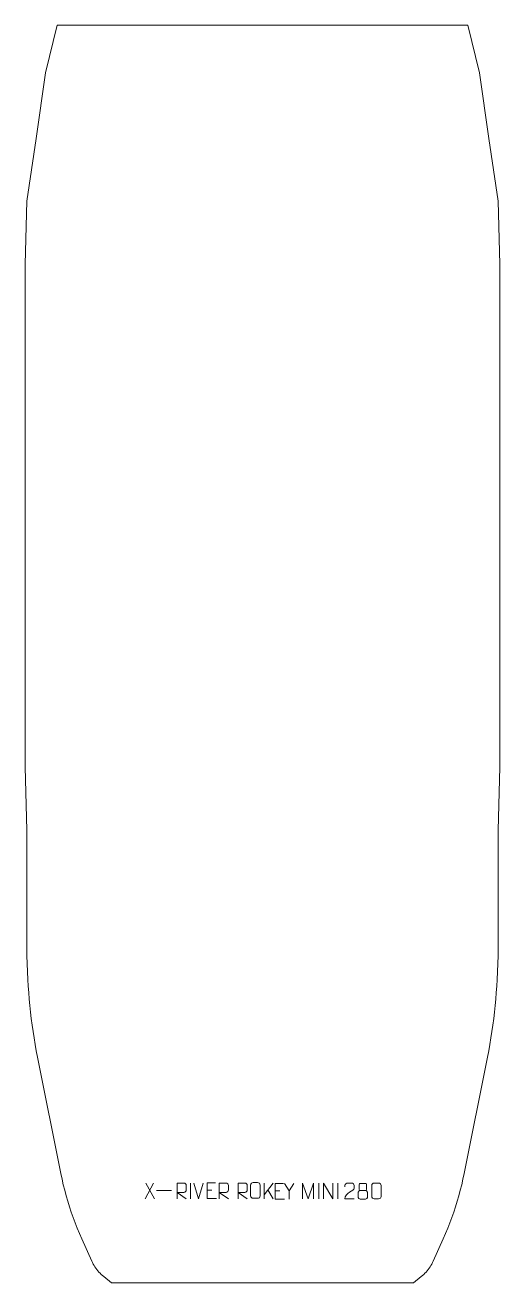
# Model space of a CAD drawing. Header units: millimetres. Extents: x -377 to 377, y -1210 to 790.
import ezdxf

# ---------------------------------------------------------------- set-up
doc = ezdxf.new("R2010")
doc.units = ezdxf.units.MM
doc.header["$MEASUREMENT"] = 0
doc.layers.add('layer 1', color=7, linetype='Continuous')

msp = doc.modelspace()

# ---------------------------------------------------------------- linework, layer by layer
at = {"layer": 'layer 1', "color": 242, "lineweight": 9}
msp.add_open_spline([(326.8317, 790.0007), (326.8317, 790.0007), (344.9992, 714.2448), (344.9992, 714.2448), (344.9992, 714.2448), (344.9992, 714.2448), (359.999, 609.9997), (359.999, 609.9997), (359.999, 609.9997), (359.999, 609.9997), (374.9993, 510.0004), (374.9993, 510.0004), (374.9993, 510.0004), (374.9993, 510.0004), (377.4996, 409.9995), (377.4996, 409.9995), (377.4996, 409.9995), (377.4996, 409.9995), (377.4996, -390.0002), (377.4996, -390.0002), (377.4996, -390.0002), (377.4996, -390.0002), (374.9993, -489.9995), (374.9993, -489.9995), (374.9993, -489.9995), (374.9993, -489.9995), (374.9993, -689.9998), (374.9993, -689.9998), (374.9993, -689.9998), (374.9993, -689.9998), (373.119, -727.6131), (373.119, -727.6131), (373.119, -727.6131), (373.119, -727.6131), (372.5364, -737.9891), (372.5364, -737.9891), (372.5364, -737.9891), (372.5364, -737.9891), (371.8264, -748.3561), (371.8264, -748.3561), (371.8264, -748.3561), (371.8264, -748.3561), (370.9881, -758.7148), (370.9881, -758.7148), (370.9881, -758.7148), (370.9881, -758.7148), (370.0241, -769.0617), (370.0241, -769.0617), (370.0241, -769.0617), (370.0241, -769.0617), (368.9328, -779.3958), (368.9328, -779.3958), (368.9328, -779.3958), (368.9328, -779.3958), (367.7137, -789.7151), (367.7137, -789.7151), (367.7137, -789.7151), (367.7137, -789.7151), (366.3684, -800.0201), (366.3684, -800.0201), (366.3684, -800.0201), (366.3684, -800.0201), (364.8974, -810.3061), (364.8974, -810.3061), (364.8974, -810.3061), (364.8974, -810.3061), (363.2985, -820.5749), (363.2985, -820.5749), (363.2985, -820.5749), (363.2985, -820.5749), (361.5748, -830.8219), (361.5748, -830.8219), (361.5748, -830.8219), (361.5748, -830.8219), (359.7254, -841.0483), (359.7254, -841.0483), (359.7254, -841.0483), (359.7254, -841.0483), (357.7494, -851.2506), (357.7494, -851.2506), (357.7494, -851.2506), (357.7494, -851.2506), (320.7524, -1036.2345), (320.7524, -1036.2345), (320.7524, -1036.2345), (320.7524, -1036.2345), (318.8836, -1045.1407), (318.8836, -1045.1407), (318.8836, -1045.1407), (318.8836, -1045.1407), (316.8485, -1054.0092), (316.8485, -1054.0092), (316.8485, -1054.0092), (316.8485, -1054.0092), (314.6481, -1062.8386), (314.6481, -1062.8386), (314.6481, -1062.8386), (314.6481, -1062.8386), (312.2797, -1071.6244), (312.2797, -1071.6244), (312.2797, -1071.6244), (312.2797, -1071.6244), (309.7485, -1080.3634), (309.7485, -1080.3634), (309.7485, -1080.3634), (309.7485, -1080.3634), (307.0538, -1089.0552), (307.0538, -1089.0552), (307.0538, -1089.0552), (307.0538, -1089.0552), (304.1956, -1097.6947), (304.1956, -1097.6947), (304.1956, -1097.6947), (304.1956, -1097.6947), (301.1759, -1106.2776), (301.1759, -1106.2776), (301.1759, -1106.2776), (301.1759, -1106.2776), (297.9943, -1114.8021), (297.9943, -1114.8021), (297.9943, -1114.8021), (297.9943, -1114.8021), (294.6546, -1123.2662), (294.6546, -1123.2662), (294.6546, -1123.2662), (294.6546, -1123.2662), (291.1553, -1131.6666), (291.1553, -1131.6666), (291.1553, -1131.6666), (291.1553, -1131.6666), (287.4996, -1140.0001), (287.4996, -1140.0001), (287.4996, -1140.0001), (287.4996, -1140.0001), (271.5686, -1175.4011), (271.5686, -1175.4011), (271.5686, -1175.4011), (271.5686, -1175.4011), (270.4481, -1177.7671), (270.4481, -1177.7671), (270.4481, -1177.7671), (270.4481, -1177.7671), (269.2351, -1180.0862), (269.2351, -1180.0862), (269.2351, -1180.0862), (269.2351, -1180.0862), (267.9305, -1182.356), (267.9305, -1182.356), (267.9305, -1182.356), (267.9305, -1182.356), (266.5371, -1184.574), (266.5371, -1184.574), (266.5371, -1184.574), (266.5371, -1184.574), (265.0587, -1186.7337), (265.0587, -1186.7337), (265.0587, -1186.7337), (265.0587, -1186.7337), (263.4961, -1188.8342), (263.4961, -1188.8342), (263.4961, -1188.8342), (263.4961, -1188.8342), (261.8525, -1190.871), (261.8525, -1190.871), (261.8525, -1190.871), (261.8525, -1190.871), (260.1275, -1192.8409), (260.1275, -1192.8409), (260.1275, -1192.8409), (260.1275, -1192.8409), (258.3286, -1194.7425), (258.3286, -1194.7425), (258.3286, -1194.7425), (258.3286, -1194.7425), (256.4557, -1196.5706), (256.4557, -1196.5706), (256.4557, -1196.5706), (256.4557, -1196.5706), (254.5118, -1198.3243), (254.5118, -1198.3243), (254.5118, -1198.3243), (254.5118, -1198.3243), (252.4996, -1199.9988), (252.4996, -1199.9988), (252.4996, -1199.9988), (252.4996, -1199.9988), (240, -1209.9992), (240, -1209.9992), (240, -1209.9992), (240, -1209.9992), (-240, -1209.9992), (-240, -1209.9992), (-240, -1209.9992), (-240, -1209.9992), (-252.4996, -1199.9988), (-252.4996, -1199.9988), (-252.4996, -1199.9988), (-252.4996, -1199.9988), (-254.5118, -1198.3243), (-254.5118, -1198.3243), (-254.5118, -1198.3243), (-254.5118, -1198.3243), (-256.4557, -1196.5706), (-256.4557, -1196.5706), (-256.4557, -1196.5706), (-256.4557, -1196.5706), (-258.3286, -1194.7425), (-258.3286, -1194.7425), (-258.3286, -1194.7425), (-258.3286, -1194.7425), (-260.1288, -1192.8409), (-260.1288, -1192.8409), (-260.1288, -1192.8409), (-260.1288, -1192.8409), (-261.8525, -1190.871), (-261.8525, -1190.871), (-261.8525, -1190.871), (-261.8525, -1190.871), (-263.4961, -1188.8342), (-263.4961, -1188.8342), (-263.4961, -1188.8342), (-263.4961, -1188.8342), (-265.0587, -1186.7337), (-265.0587, -1186.7337), (-265.0587, -1186.7337), (-265.0587, -1186.7337), (-266.5371, -1184.574), (-266.5371, -1184.574), (-266.5371, -1184.574), (-266.5371, -1184.574), (-267.9305, -1182.356), (-267.9305, -1182.356), (-267.9305, -1182.356), (-267.9305, -1182.356), (-269.2351, -1180.0862), (-269.2351, -1180.0862), (-269.2351, -1180.0862), (-269.2351, -1180.0862), (-270.4481, -1177.7671), (-270.4481, -1177.7671), (-270.4481, -1177.7671), (-270.4481, -1177.7671), (-271.5686, -1175.4011), (-271.5686, -1175.4011), (-271.5686, -1175.4011), (-271.5686, -1175.4011), (-287.5008, -1140.0001), (-287.5008, -1140.0001), (-287.5008, -1140.0001), (-287.5008, -1140.0001), (-291.1566, -1131.6666), (-291.1566, -1131.6666), (-291.1566, -1131.6666), (-291.1566, -1131.6666), (-294.6546, -1123.2662), (-294.6546, -1123.2662), (-294.6546, -1123.2662), (-294.6546, -1123.2662), (-297.9943, -1114.8021), (-297.9943, -1114.8021), (-297.9943, -1114.8021), (-297.9943, -1114.8021), (-301.1759, -1106.2776), (-301.1759, -1106.2776), (-301.1759, -1106.2776), (-301.1759, -1106.2776), (-304.1956, -1097.6947), (-304.1956, -1097.6947), (-304.1956, -1097.6947), (-304.1956, -1097.6947), (-307.0538, -1089.0552), (-307.0538, -1089.0552), (-307.0538, -1089.0552), (-307.0538, -1089.0552), (-309.7485, -1080.3634), (-309.7485, -1080.3634), (-309.7485, -1080.3634), (-309.7485, -1080.3634), (-312.2809, -1071.6244), (-312.2809, -1071.6244), (-312.2809, -1071.6244), (-312.2809, -1071.6244), (-314.6481, -1062.8386), (-314.6481, -1062.8386), (-314.6481, -1062.8386), (-314.6481, -1062.8386), (-316.8489, -1054.0092), (-316.8489, -1054.0092), (-316.8489, -1054.0092), (-316.8489, -1054.0092), (-318.884, -1045.1407), (-318.884, -1045.1407), (-318.884, -1045.1407), (-318.884, -1045.1407), (-320.7536, -1036.2345), (-320.7536, -1036.2345), (-320.7536, -1036.2345), (-320.7536, -1036.2345), (-357.7494, -851.2506), (-357.7494, -851.2506), (-357.7494, -851.2506), (-357.7494, -851.2506), (-359.7254, -841.0483), (-359.7254, -841.0483), (-359.7254, -841.0483), (-359.7254, -841.0483), (-361.5748, -830.8219), (-361.5748, -830.8219), (-361.5748, -830.8219), (-361.5748, -830.8219), (-363.2998, -820.5749), (-363.2998, -820.5749), (-363.2998, -820.5749), (-363.2998, -820.5749), (-364.8974, -810.3061), (-364.8974, -810.3061), (-364.8974, -810.3061), (-364.8974, -810.3061), (-366.3684, -800.0201), (-366.3684, -800.0201), (-366.3684, -800.0201), (-366.3684, -800.0201), (-367.7137, -789.7151), (-367.7137, -789.7151), (-367.7137, -789.7151), (-367.7137, -789.7151), (-368.9328, -779.3958), (-368.9328, -779.3958), (-368.9328, -779.3958), (-368.9328, -779.3958), (-370.0246, -769.0617), (-370.0246, -769.0617), (-370.0246, -769.0617), (-370.0246, -769.0617), (-370.9898, -758.7148), (-370.9898, -758.7148), (-370.9898, -758.7148), (-370.9898, -758.7148), (-371.8264, -748.3561), (-371.8264, -748.3561), (-371.8264, -748.3561), (-371.8264, -748.3561), (-372.5364, -737.9891), (-372.5364, -737.9891), (-372.5364, -737.9891), (-372.5364, -737.9891), (-373.119, -727.6131), (-373.119, -727.6131), (-373.119, -727.6131), (-373.119, -727.6131), (-374.9993, -689.9998), (-374.9993, -689.9998), (-374.9993, -689.9998), (-374.9993, -689.9998), (-374.9993, -489.9995), (-374.9993, -489.9995), (-374.9993, -489.9995), (-374.9993, -489.9995), (-377.4996, -390.0002), (-377.4996, -390.0002), (-377.4996, -390.0002), (-377.4996, -390.0002), (-377.4996, 409.9995), (-377.4996, 409.9995), (-377.4996, 409.9995), (-377.4996, 409.9995), (-374.9993, 510.0004), (-374.9993, 510.0004), (-374.9993, 510.0004), (-374.9993, 510.0004), (-360.0007, 609.9997), (-360.0007, 609.9997), (-360.0007, 609.9997), (-360.0007, 609.9997), (-345.0004, 714.2448), (-345.0004, 714.2448), (-345.0004, 714.2448), (-345.0004, 714.2448), (-326.8317, 790.0007), (-326.8317, 790.0007), (-326.8317, 790.0007), (-326.8317, 790.0007), (326.8317, 790.0007), (326.8317, 790.0007)], degree=3, knots=[0, 0, 0, 0, 0.010309278, 0.010309278, 0.010309278, 0.010309278, 0.020618557, 0.020618557, 0.020618557, 0.020618557, 0.030927835, 0.030927835, 0.030927835, 0.030927835, 0.041237113, 0.041237113, 0.041237113, 0.041237113, 0.051546392, 0.051546392, 0.051546392, 0.051546392, 0.06185567, 0.06185567, 0.06185567, 0.06185567, 0.072164948, 0.072164948, 0.072164948, 0.072164948, 0.082474227, 0.082474227, 0.082474227, 0.082474227, 0.092783505, 0.092783505, 0.092783505, 0.092783505, 0.103092784, 0.103092784, 0.103092784, 0.103092784, 0.113402062, 0.113402062, 0.113402062, 0.113402062, 0.12371134, 0.12371134, 0.12371134, 0.12371134, 0.134020619, 0.134020619, 0.134020619, 0.134020619, 0.144329897, 0.144329897, 0.144329897, 0.144329897, 0.154639175, 0.154639175, 0.154639175, 0.154639175, 0.164948454, 0.164948454, 0.164948454, 0.164948454, 0.175257732, 0.175257732, 0.175257732, 0.175257732, 0.18556701, 0.18556701, 0.18556701, 0.18556701, 0.195876289, 0.195876289, 0.195876289, 0.195876289, 0.206185567, 0.206185567, 0.206185567, 0.206185567, 0.216494845, 0.216494845, 0.216494845, 0.216494845, 0.226804124, 0.226804124, 0.226804124, 0.226804124, 0.237113402, 0.237113402, 0.237113402, 0.237113402, 0.24742268, 0.24742268, 0.24742268, 0.24742268, 0.257731959, 0.257731959, 0.257731959, 0.257731959, 0.268041237, 0.268041237, 0.268041237, 0.268041237, 0.278350515, 0.278350515, 0.278350515, 0.278350515, 0.288659794, 0.288659794, 0.288659794, 0.288659794, 0.298969072, 0.298969072, 0.298969072, 0.298969072, 0.309278351, 0.309278351, 0.309278351, 0.309278351, 0.319587629, 0.319587629, 0.319587629, 0.319587629, 0.329896907, 0.329896907, 0.329896907, 0.329896907, 0.340206186, 0.340206186, 0.340206186, 0.340206186, 0.350515464, 0.350515464, 0.350515464, 0.350515464, 0.360824742, 0.360824742, 0.360824742, 0.360824742, 0.371134021, 0.371134021, 0.371134021, 0.371134021, 0.381443299, 0.381443299, 0.381443299, 0.381443299, 0.391752577, 0.391752577, 0.391752577, 0.391752577, 0.402061856, 0.402061856, 0.402061856, 0.402061856, 0.412371134, 0.412371134, 0.412371134, 0.412371134, 0.422680412, 0.422680412, 0.422680412, 0.422680412, 0.432989691, 0.432989691, 0.432989691, 0.432989691, 0.443298969, 0.443298969, 0.443298969, 0.443298969, 0.453608247, 0.453608247, 0.453608247, 0.453608247, 0.463917526, 0.463917526, 0.463917526, 0.463917526, 0.474226804, 0.474226804, 0.474226804, 0.474226804, 0.484536082, 0.484536082, 0.484536082, 0.484536082, 0.494845361, 0.494845361, 0.494845361, 0.494845361, 0.505154639, 0.505154639, 0.505154639, 0.505154639, 0.515463918, 0.515463918, 0.515463918, 0.515463918, 0.525773196, 0.525773196, 0.525773196, 0.525773196, 0.536082474, 0.536082474, 0.536082474, 0.536082474, 0.546391753, 0.546391753, 0.546391753, 0.546391753, 0.556701031, 0.556701031, 0.556701031, 0.556701031, 0.567010309, 0.567010309, 0.567010309, 0.567010309, 0.577319588, 0.577319588, 0.577319588, 0.577319588, 0.587628866, 0.587628866, 0.587628866, 0.587628866, 0.597938144, 0.597938144, 0.597938144, 0.597938144, 0.608247423, 0.608247423, 0.608247423, 0.608247423, 0.618556701, 0.618556701, 0.618556701, 0.618556701, 0.628865979, 0.628865979, 0.628865979, 0.628865979, 0.639175258, 0.639175258, 0.639175258, 0.639175258, 0.649484536, 0.649484536, 0.649484536, 0.649484536, 0.659793814, 0.659793814, 0.659793814, 0.659793814, 0.670103093, 0.670103093, 0.670103093, 0.670103093, 0.680412371, 0.680412371, 0.680412371, 0.680412371, 0.690721649, 0.690721649, 0.690721649, 0.690721649, 0.701030928, 0.701030928, 0.701030928, 0.701030928, 0.711340206, 0.711340206, 0.711340206, 0.711340206, 0.721649485, 0.721649485, 0.721649485, 0.721649485, 0.731958763, 0.731958763, 0.731958763, 0.731958763, 0.742268041, 0.742268041, 0.742268041, 0.742268041, 0.75257732, 0.75257732, 0.75257732, 0.75257732, 0.762886598, 0.762886598, 0.762886598, 0.762886598, 0.773195876, 0.773195876, 0.773195876, 0.773195876, 0.783505155, 0.783505155, 0.783505155, 0.783505155, 0.793814433, 0.793814433, 0.793814433, 0.793814433, 0.804123711, 0.804123711, 0.804123711, 0.804123711, 0.81443299, 0.81443299, 0.81443299, 0.81443299, 0.824742268, 0.824742268, 0.824742268, 0.824742268, 0.835051546, 0.835051546, 0.835051546, 0.835051546, 0.845360825, 0.845360825, 0.845360825, 0.845360825, 0.855670103, 0.855670103, 0.855670103, 0.855670103, 0.865979381, 0.865979381, 0.865979381, 0.865979381, 0.87628866, 0.87628866, 0.87628866, 0.87628866, 0.886597938, 0.886597938, 0.886597938, 0.886597938, 0.896907216, 0.896907216, 0.896907216, 0.896907216, 0.907216495, 0.907216495, 0.907216495, 0.907216495, 0.917525773, 0.917525773, 0.917525773, 0.917525773, 0.927835052, 0.927835052, 0.927835052, 0.927835052, 0.93814433, 0.93814433, 0.93814433, 0.93814433, 0.948453608, 0.948453608, 0.948453608, 0.948453608, 0.958762887, 0.958762887, 0.958762887, 0.958762887, 0.969072165, 0.969072165, 0.969072165, 0.969072165, 0.979381443, 0.979381443, 0.979381443, 0.979381443, 1, 1, 1, 1], dxfattribs=at)
at = {"layer": 'layer 1', "color": 250, "lineweight": 9}
for points in [[(-173.1086, -1051.2867), (-173.1086, -1051.2867), (-186.8492, -1076.1825), (-186.8492, -1076.1825)], [(-185.3946, -1051.2867), (-185.3946, -1051.2867), (-171.654, -1076.2402), (-171.654, -1076.2402)], [(-114.5242, -1051.2764), (-114.5242, -1051.2764), (-114.5242, -1076.2505), (-114.5242, -1076.2505)], [(-101.6477, -1076.3177), (-101.6477, -1076.3177), (-108.9695, -1051.3641), (-108.9695, -1051.3641)], [(-94.3258, -1051.3641), (-94.3258, -1051.3641), (-101.6476, -1076.3177), (-101.6476, -1076.3177)], [(2.4753, -1051.5529), (2.4753, -1051.5529), (2.4753, -1076.5065), (2.4753, -1076.5065)], [(16.8515, -1051.5529), (16.8515, -1051.5529), (2.4753, -1070.1926), (2.4753, -1070.1926)], [(42.2858, -1063.8409), (42.2858, -1063.8409), (34.9649, -1051.9422), (34.9649, -1051.9422)], [(89.5737, -1051.5419), (89.5737, -1051.5419), (89.5737, -1076.516), (89.5737, -1076.516)], [(119.5737, -1051.5419), (119.5737, -1051.5419), (119.5737, -1076.516), (119.5737, -1076.516)], [(-168.67, -1063.1353), (-168.67, -1063.1353), (-144.692, -1063.1353), (-144.692, -1063.1353)], [(-87.8157, -1062.8409), (-87.8157, -1062.8409), (-80.6476, -1062.8409), (-80.6476, -1062.8409)], [(17.1768, -1076.4107), (17.1768, -1076.4107), (8.7063, -1062.0971), (8.7063, -1062.0971)], [(20.301, -1063.8409), (20.301, -1063.8409), (27.4691, -1063.8409), (27.4691, -1063.8409)]]:
    msp.add_open_spline(points, degree=3, dxfattribs=at)
for points, knots in [([(-135.8563, -1076.2402), (-135.8563, -1076.2402), (-135.8563, -1051.2867), (-135.8563, -1051.2867), (-135.8563, -1051.2867), (-132.2615, -1051.2867), (-128.666, -1051.2867), (-125.0708, -1051.2867), (-125.0708, -1051.2867), (-122.7455, -1051.3244), (-121.1882, -1052.8144), (-121.1923, -1055.1808), (-121.1923, -1055.1808), (-121.1927, -1057.2163), (-121.1927, -1060.2757), (-121.1923, -1062.3117), (-121.1923, -1062.3117), (-121.1988, -1064.1872), (-123.0111, -1066.129), (-125.0206, -1066.1481), (-125.0206, -1066.1481), (-125.0206, -1066.1481), (-135.8563, -1066.1481), (-135.8563, -1066.1481), (-135.8563, -1066.1481), (-135.8563, -1066.1481), (-121.2016, -1076.2402), (-121.2016, -1076.2402)], [0, 0, 0, 0, 0.125, 0.125, 0.125, 0.125, 0.25, 0.25, 0.25, 0.25, 0.375, 0.375, 0.375, 0.375, 0.5, 0.5, 0.5, 0.5, 0.625, 0.625, 0.625, 0.625, 0.75, 0.75, 0.75, 0.75, 1, 1, 1, 1]), ([(-74.9418, -1050.9612), (-74.9418, -1050.9612), (-87.8157, -1050.9612), (-87.8157, -1050.9612), (-87.8157, -1050.9612), (-87.8157, -1050.9612), (-87.8157, -1075.9148), (-87.8157, -1075.9148), (-87.8157, -1075.9148), (-87.8157, -1075.9148), (-72.9499, -1075.9148), (-72.9499, -1075.9148)], [0, 0, 0, 0, 0.25, 0.25, 0.25, 0.25, 0.5, 0.5, 0.5, 0.5, 1, 1, 1, 1]), ([(-68.8563, -1076.2402), (-68.8563, -1076.2402), (-68.8563, -1051.2867), (-68.8563, -1051.2867), (-68.8563, -1051.2867), (-65.2615, -1051.2867), (-61.666, -1051.2867), (-58.0708, -1051.2867), (-58.0708, -1051.2867), (-55.7455, -1051.3244), (-54.1882, -1052.8144), (-54.1923, -1055.1808), (-54.1923, -1055.1808), (-54.1927, -1057.2163), (-54.1927, -1060.2757), (-54.1923, -1062.3117), (-54.1923, -1062.3117), (-54.1988, -1064.1872), (-56.0111, -1066.129), (-58.0206, -1066.1481), (-58.0206, -1066.1481), (-58.0206, -1066.1481), (-68.8563, -1066.1481), (-68.8563, -1066.1481), (-68.8563, -1066.1481), (-68.8563, -1066.1481), (-54.2016, -1076.2402), (-54.2016, -1076.2402)], [0, 0, 0, 0, 0.125, 0.125, 0.125, 0.125, 0.25, 0.25, 0.25, 0.25, 0.375, 0.375, 0.375, 0.375, 0.5, 0.5, 0.5, 0.5, 0.625, 0.625, 0.625, 0.625, 0.75, 0.75, 0.75, 0.75, 1, 1, 1, 1]), ([(-38.8563, -1076.2402), (-38.8563, -1076.2402), (-38.8563, -1051.2867), (-38.8563, -1051.2867), (-38.8563, -1051.2867), (-35.2615, -1051.2867), (-31.666, -1051.2867), (-28.0708, -1051.2867), (-28.0708, -1051.2867), (-25.7455, -1051.3244), (-24.1882, -1052.8144), (-24.1923, -1055.1808), (-24.1923, -1055.1808), (-24.1927, -1057.2163), (-24.1927, -1060.2757), (-24.1923, -1062.3117), (-24.1923, -1062.3117), (-24.1988, -1064.1872), (-26.0111, -1066.129), (-28.0206, -1066.1481), (-28.0206, -1066.1481), (-28.0206, -1066.1481), (-38.8563, -1066.1481), (-38.8563, -1066.1481), (-38.8563, -1066.1481), (-38.8563, -1066.1481), (-24.2016, -1076.2402), (-24.2016, -1076.2402)], [0, 0, 0, 0, 0.125, 0.125, 0.125, 0.125, 0.25, 0.25, 0.25, 0.25, 0.375, 0.375, 0.375, 0.375, 0.5, 0.5, 0.5, 0.5, 0.625, 0.625, 0.625, 0.625, 0.75, 0.75, 0.75, 0.75, 1, 1, 1, 1]), ([(-14.8744, -1050.5978), (-12.5083, -1050.5978), (-10.1418, -1050.5978), (-7.7753, -1050.5978), (-7.7753, -1050.5978), (-5.7948, -1050.5622), (-3.7688, -1052.0565), (-3.7417, -1054.4986), (-3.7417, -1054.4986), (-3.7421, -1060.256), (-3.7421, -1066.0138), (-3.7417, -1071.772), (-3.7417, -1071.772), (-3.8838, -1074.0996), (-5.5902, -1075.5819), (-7.7753, -1075.5927), (-7.7753, -1075.5927), (-10.1477, -1075.5923), (-12.5201, -1075.5923), (-14.8921, -1075.5927), (-14.8921, -1075.5927), (-16.8506, -1075.6983), (-18.857, -1073.8104), (-18.8456, -1071.7894), (-18.8456, -1071.7894), (-18.8452, -1066.0088), (-18.8452, -1060.2285), (-18.8456, -1054.4487), (-18.8456, -1054.4487), (-18.8413, -1052.3067), (-17.0642, -1050.5842), (-14.8744, -1050.5978)], [0, 0, 0, 0, 0.111111111, 0.111111111, 0.111111111, 0.111111111, 0.222222222, 0.222222222, 0.222222222, 0.222222222, 0.333333333, 0.333333333, 0.333333333, 0.333333333, 0.444444444, 0.444444444, 0.444444444, 0.444444444, 0.555555556, 0.555555556, 0.555555556, 0.555555556, 0.666666667, 0.666666667, 0.666666667, 0.666666667, 0.777777778, 0.777777778, 0.777777778, 0.777777778, 1, 1, 1, 1]), ([(33.1749, -1051.9612), (33.1749, -1051.9612), (20.301, -1051.9612), (20.301, -1051.9612), (20.301, -1051.9612), (20.301, -1051.9612), (20.301, -1076.9148), (20.301, -1076.9148), (20.301, -1076.9148), (20.301, -1076.9148), (35.1668, -1076.9148), (35.1668, -1076.9148)], [0, 0, 0, 0, 0.25, 0.25, 0.25, 0.25, 0.5, 0.5, 0.5, 0.5, 1, 1, 1, 1]), ([(49.6082, -1051.9422), (49.6082, -1051.9422), (42.2858, -1063.8409), (42.2858, -1063.8409), (42.2858, -1063.8409), (42.2858, -1063.8409), (42.2865, -1076.8958), (42.2865, -1076.8958)], [0, 0, 0, 0, 0.333333333, 0.333333333, 0.333333333, 0.333333333, 1, 1, 1, 1]), ([(63.4433, -1076.3198), (63.4433, -1076.3198), (63.4433, -1051.3619), (63.4433, -1051.3619), (63.4433, -1051.3619), (63.4433, -1051.3619), (72.3684, -1076.3198), (72.3684, -1076.3198), (72.3684, -1076.3198), (72.3684, -1076.3198), (81.1283, -1051.3624), (81.1283, -1051.3624), (81.1283, -1051.3624), (81.1283, -1051.3624), (81.1283, -1076.3198), (81.1283, -1076.3198)], [0, 0, 0, 0, 0.2, 0.2, 0.2, 0.2, 0.4, 0.4, 0.4, 0.4, 0.6, 0.6, 0.6, 0.6, 1, 1, 1, 1]), ([(96.9584, -1076.3176), (96.9584, -1076.3176), (96.9584, -1051.3641), (96.9584, -1051.3641), (96.9584, -1051.3641), (96.9584, -1051.3641), (111.6132, -1076.3176), (111.6132, -1076.3176), (111.6132, -1076.3176), (111.6132, -1076.3176), (111.6132, -1051.3641), (111.6132, -1051.3641)], [0, 0, 0, 0, 0.25, 0.25, 0.25, 0.25, 0.5, 0.5, 0.5, 0.5, 1, 1, 1, 1]), ([(145.8479, -1076.364), (140.9335, -1076.3637), (136.0191, -1076.3637), (131.105, -1076.364), (131.105, -1076.364), (131.105, -1066.4317), (145.756, -1063.7905), (145.8479, -1059.4802), (145.8479, -1059.4802), (145.8476, -1058.0561), (145.8476, -1056.6324), (145.8479, -1055.2091), (145.8479, -1055.2091), (145.831, -1053.132), (143.7082, -1051.4072), (142.0372, -1051.3899), (142.0372, -1051.3899), (139.964, -1051.3903), (137.8911, -1051.3903), (135.8187, -1051.3899), (135.8187, -1051.3899), (133.9966, -1051.3734), (131.1719, -1053.1655), (131.105, -1055.2591), (131.105, -1055.2591), (131.105, -1055.2591), (131.105, -1057.3139), (131.105, -1057.3139)], [0, 0, 0, 0, 0.125, 0.125, 0.125, 0.125, 0.25, 0.25, 0.25, 0.25, 0.375, 0.375, 0.375, 0.375, 0.5, 0.5, 0.5, 0.5, 0.625, 0.625, 0.625, 0.625, 0.75, 0.75, 0.75, 0.75, 1, 1, 1, 1]), ([(153.6314, -1053.5359), (153.6314, -1055.7489), (153.6314, -1059.4312), (153.6314, -1061.6445), (153.6314, -1061.6445), (153.6464, -1062.1519), (154.4538, -1063.0833), (155.1539, -1063.0821), (155.1539, -1063.0821), (158.1238, -1063.0819), (161.094, -1063.1668), (164.0644, -1063.1671), (164.0644, -1063.1671), (164.8615, -1063.1629), (165.5822, -1062.3726), (165.5796, -1061.6519), (165.5796, -1061.6519), (165.5793, -1059.4359), (165.5793, -1055.7512), (165.5796, -1053.5359), (165.5796, -1053.5359), (165.5611, -1052.8251), (164.9497, -1052.0647), (164.1158, -1052.0721), (164.1158, -1052.0721), (161.0987, -1052.0724), (158.0818, -1052.0724), (155.0652, -1052.0721), (155.0652, -1052.0721), (154.4388, -1052.0645), (153.6147, -1052.7755), (153.6314, -1053.5359)], [0, 0, 0, 0, 0.111111111, 0.111111111, 0.111111111, 0.111111111, 0.222222222, 0.222222222, 0.222222222, 0.222222222, 0.333333333, 0.333333333, 0.333333333, 0.333333333, 0.444444444, 0.444444444, 0.444444444, 0.444444444, 0.555555556, 0.555555556, 0.555555556, 0.555555556, 0.666666667, 0.666666667, 0.666666667, 0.666666667, 0.777777778, 0.777777778, 0.777777778, 0.777777778, 1, 1, 1, 1]), ([(177.6248, -1051.3037), (179.9909, -1051.3037), (182.3574, -1051.3037), (184.7239, -1051.3037), (184.7239, -1051.3037), (186.7044, -1051.2681), (188.7304, -1052.7624), (188.7575, -1055.2045), (188.7575, -1055.2045), (188.7571, -1060.9619), (188.7571, -1066.7197), (188.7575, -1072.4779), (188.7575, -1072.4779), (188.6154, -1074.8055), (186.909, -1076.2878), (184.7239, -1076.2986), (184.7239, -1076.2986), (182.3515, -1076.2982), (179.9791, -1076.2982), (177.6071, -1076.2986), (177.6071, -1076.2986), (175.6486, -1076.4042), (173.6422, -1074.5163), (173.6536, -1072.4953), (173.6536, -1072.4953), (173.654, -1066.7147), (173.654, -1060.9344), (173.6536, -1055.1546), (173.6536, -1055.1546), (173.6579, -1053.0126), (175.435, -1051.2901), (177.6248, -1051.3037)], [0, 0, 0, 0, 0.111111111, 0.111111111, 0.111111111, 0.111111111, 0.222222222, 0.222222222, 0.222222222, 0.222222222, 0.333333333, 0.333333333, 0.333333333, 0.333333333, 0.444444444, 0.444444444, 0.444444444, 0.444444444, 0.555555556, 0.555555556, 0.555555556, 0.555555556, 0.666666667, 0.666666667, 0.666666667, 0.666666667, 0.777777778, 0.777777778, 0.777777778, 0.777777778, 1, 1, 1, 1]), ([(152.1726, -1066.0541), (152.1726, -1069.2249), (152.1726, -1070.927), (152.1726, -1074.0984), (152.1726, -1074.0984), (152.1641, -1075.3203), (153.862, -1077.013), (155.1146, -1077.0215), (155.1146, -1077.0215), (158.0977, -1077.0212), (161.081, -1077.0212), (164.0644, -1077.0215), (164.0644, -1077.0215), (165.3877, -1077.0098), (167.0081, -1075.3882), (166.997, -1074.089), (166.997, -1074.089), (166.9967, -1070.9208), (166.9967, -1069.222), (166.997, -1066.0541), (166.997, -1066.0541), (166.9273, -1064.6737), (165.3495, -1063.0951), (164.0441, -1063.1012), (164.0441, -1063.1012), (161.0675, -1063.1015), (158.0909, -1063.1015), (155.1146, -1063.1012), (155.1146, -1063.1012), (154.0351, -1063.0948), (152.1888, -1064.6737), (152.1726, -1066.0541)], [0, 0, 0, 0, 0.111111111, 0.111111111, 0.111111111, 0.111111111, 0.222222222, 0.222222222, 0.222222222, 0.222222222, 0.333333333, 0.333333333, 0.333333333, 0.333333333, 0.444444444, 0.444444444, 0.444444444, 0.444444444, 0.555555556, 0.555555556, 0.555555556, 0.555555556, 0.666666667, 0.666666667, 0.666666667, 0.666666667, 0.777777778, 0.777777778, 0.777777778, 0.777777778, 1, 1, 1, 1])]:
    msp.add_open_spline(points, degree=3, knots=knots, dxfattribs=at)

doc.saveas('drawing.dxf')
